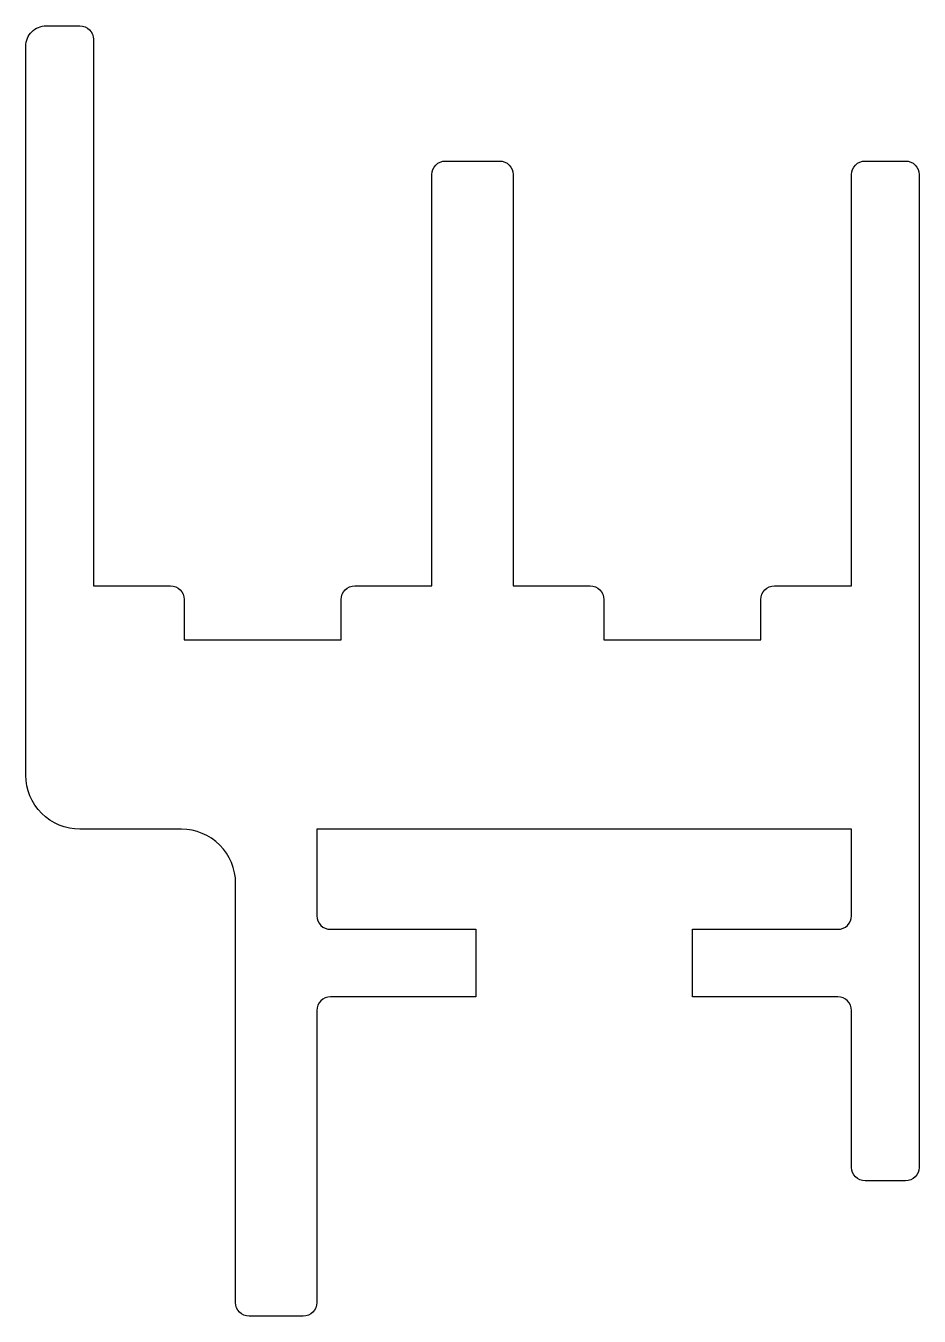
# Model space of a CAD drawing. Extents: x 159 to 192, y 182.3 to 230.
import ezdxf

# ---------------------------------------------------------------- set-up
doc = ezdxf.new("R2010")
doc.units = 0
doc.header["$LTSCALE"] = 15
doc.layers.get('0').update_dxf_attribs({"linetype": 'CONTINUOUS'})

msp = doc.modelspace()

# ---------------------------------------------------------------- linework, layer by layer
msp.add_lwpolyline([(161.039, 230.042, -0.414214), (161.539, 229.542), (161.539, 209.34), (162.571, 209.34), (164.389, 209.34, -0.414214), (164.889, 208.84), (164.889, 207.34), (170.689, 207.34), (170.689, 208.84, -0.414214), (171.189, 209.34), (172.418, 209.34), (174.039, 209.34), (174.039, 224.542, -0.414214), (174.539, 225.042), (176.539, 225.042, -0.414214), (177.039, 224.542), (177.039, 209.34), (178.66, 209.34), (179.889, 209.34, -0.414214), (180.389, 208.84), (180.389, 207.34), (186.189, 207.34), (186.189, 208.84, -0.414214), (186.689, 209.34), (188.507, 209.34), (189.539, 209.34), (189.539, 224.542, -0.414214), (190.039, 225.042), (191.539, 225.042, -0.414214), (192.039, 224.542), (192.039, 187.842, -0.414214), (191.539, 187.342), (190.039, 187.342, -0.414214), (189.539, 187.842), (189.539, 193.643, 0.414214), (189.039, 194.143), (183.664, 194.143), (183.664, 196.643), (189.039, 196.643, 0.414214), (189.539, 197.143), (189.539, 200.342), (169.789, 200.342), (169.789, 197.143, 0.414214), (170.289, 196.643), (175.664, 196.643), (175.664, 194.143), (170.289, 194.143, 0.414214), (169.789, 193.643), (169.789, 182.842, -0.414214), (169.289, 182.342), (167.289, 182.342, -0.414214), (166.789, 182.842), (166.789, 198.342, 0.414214), (164.789, 200.342), (161.039, 200.342, -0.414214), (159.039, 202.342), (159.039, 229.292, -0.414214), (159.789, 230.042)], format="xyb", close=True)

doc.saveas('drawing.dxf')
